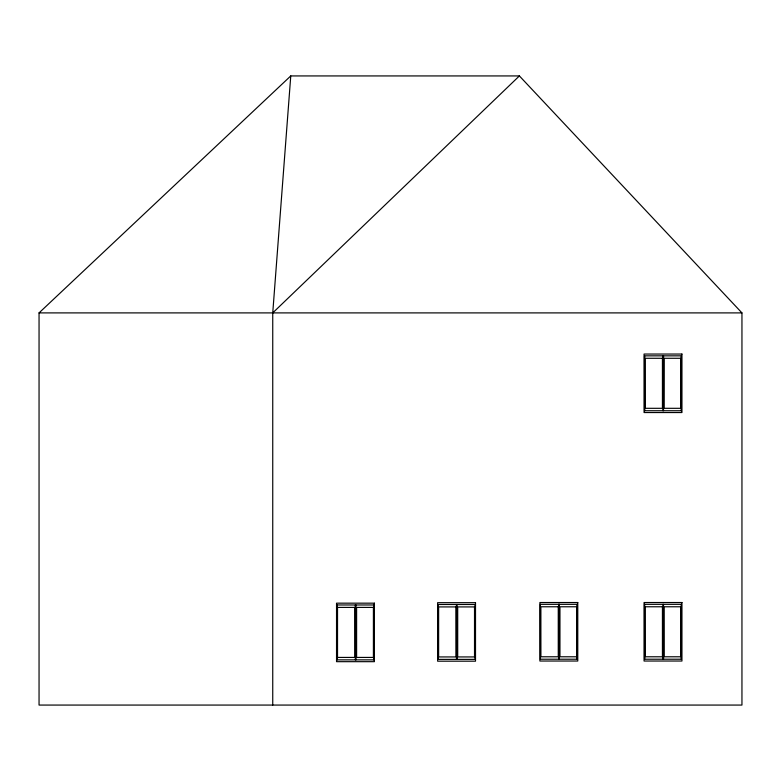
<?xml version="1.0" encoding="UTF-8"?>
<svg xmlns="http://www.w3.org/2000/svg" width="781" height="781" viewBox="0 0 781 781"><rect width="100%" height="100%" fill="white"/><g stroke="black" fill="none" stroke-linecap="round" stroke-linejoin="round"><path stroke-width="1.17" d="M272.745 705.067L272.745 312.898L290.766 75.933L519.385 75.933L741.95 312.898L741.95 705.067L39.05 705.067L39.05 312.898L290.766 75.933M272.745 312.898L519.385 75.933M39.05 312.898L741.95 312.898M644.559 355.843L681.413 355.843L681.413 410.738L644.559 410.738L644.559 355.843L644.628 410.738M540.384 659.223L577.237 659.223L577.237 604.328L540.384 604.328L540.452 659.223M644.559 604.328L681.413 604.328L681.413 659.223L644.559 659.223L644.559 604.328L644.628 659.223M337.021 604.972L373.884 604.972L373.884 659.867L337.021 659.867L337.021 604.972L337.089 659.867M438.131 659.379L474.985 659.379L474.985 604.484L438.131 604.484L438.2 659.379M681.344 355.843L681.344 410.738M681.344 604.328L681.344 659.223M663.557 355.843L663.489 410.738M663.489 604.328L663.557 659.223M662.844 355.843L662.913 410.738M662.913 604.328L662.844 659.223M577.169 604.328L577.169 659.223M559.381 604.328L559.381 659.223M559.313 604.328L559.313 659.223M558.737 604.328L558.737 659.223M558.669 604.328L558.669 659.223M457.051 604.484L457.119 659.379M456.416 604.484L456.485 659.379M373.816 604.972L373.816 659.867M355.951 604.972L356.019 659.867M355.306 604.972L355.375 659.867M681.95 354.047L644.061 354.047L644.061 412.544L681.95 412.544L681.95 354.047M662.434 358.284L645.057 358.284L645.057 408.307L662.434 408.307L662.434 358.284M680.944 358.284L664.133 358.284L664.133 408.307L680.944 408.307L680.944 358.284M577.774 602.522L539.886 602.522L539.886 661.029L577.774 661.029L577.774 602.522M681.95 602.522L644.061 602.522L644.061 661.029L681.95 661.029L681.95 602.522M475.512 602.678L437.633 602.678L437.633 661.185L475.512 661.185L475.512 602.678M374.411 603.166L336.533 603.166L336.533 661.673L374.411 661.673L374.411 603.166M558.259 606.769L540.882 606.769L540.882 656.782L558.259 656.782L558.259 606.769M576.768 606.769L559.957 606.769L559.957 656.782L576.768 656.782L576.768 606.769M662.434 606.769L645.057 606.769L645.057 656.782L662.434 656.782L662.434 606.769M680.944 606.769L664.133 606.769L664.133 656.782L680.944 656.782L680.944 606.769M456.006 606.915L438.629 606.915L438.629 656.938L456.006 656.938L456.006 606.915M474.516 606.915L457.705 606.915L457.705 656.938L474.516 656.938L474.516 606.915M354.896 607.413L337.529 607.413L337.529 657.426L354.896 657.426L354.896 607.413M373.406 607.413L356.605 607.413L356.605 657.426L373.406 657.426L373.406 607.413"/></g></svg>
